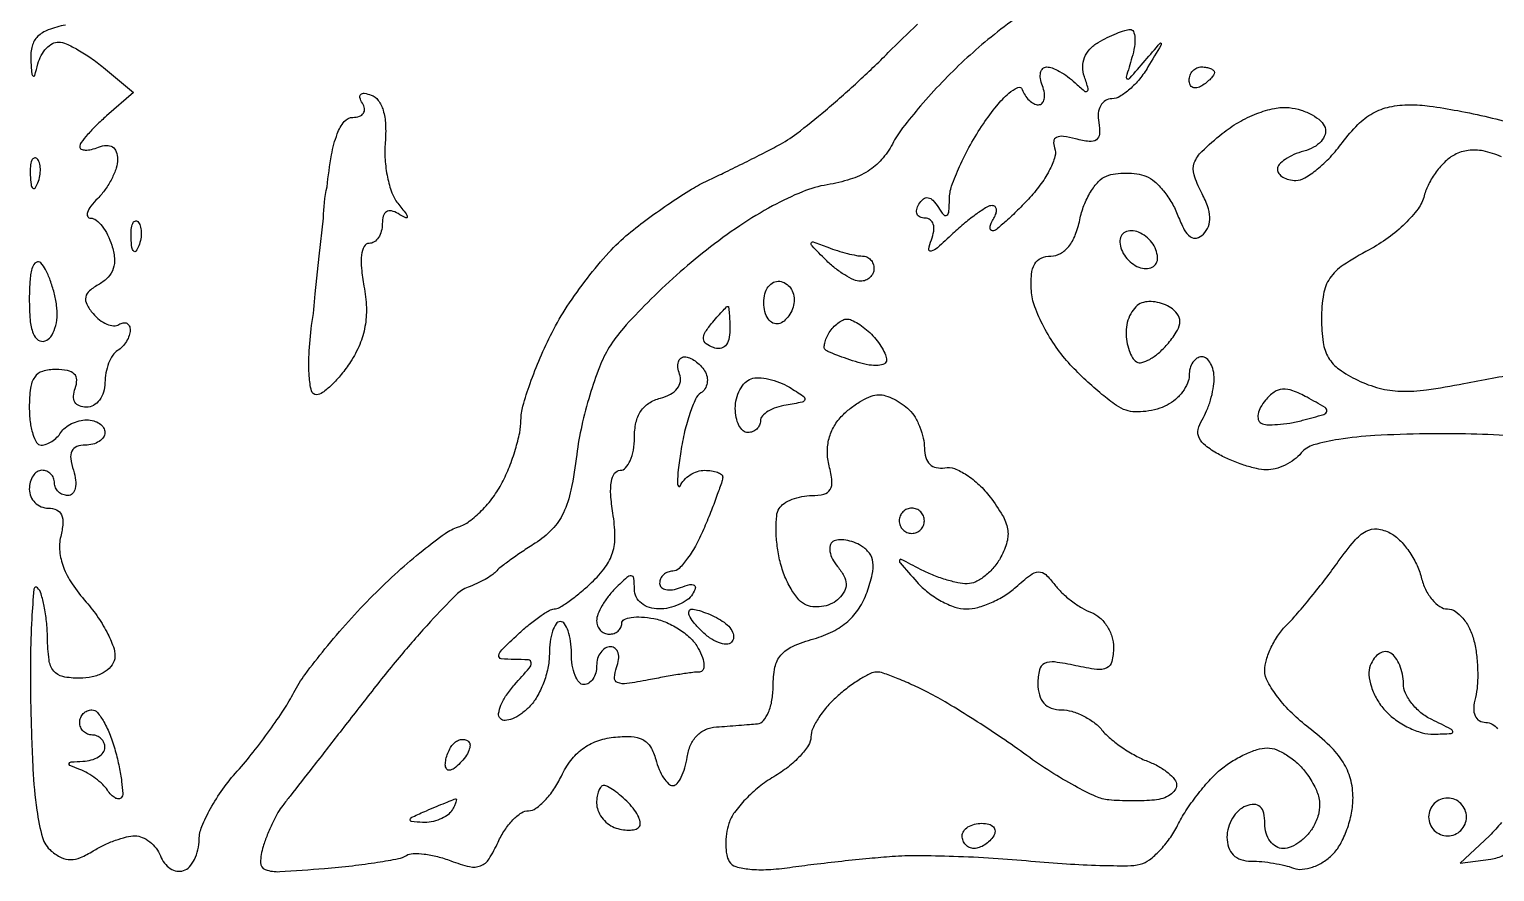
# Model space of a CAD drawing. Extents: x 0 to 102, y 0 to 135.
# Drawn here: x 0 to 9.83, y 109.91 to 115.56 of the extents above; entities that cross this region are included whole.
import ezdxf

# ---------------------------------------------------------------- set-up
doc = ezdxf.new("R2010")
doc.units = 0
doc.header["$MEASUREMENT"] = 0

msp = doc.modelspace()

# ---------------------------------------------------------------- linework, layer by layer
for points in [[(0.2428, 115.59101, 0.038546), (0.12708, 115.558429, 0.106351), (0.055857, 115.513436, 0.134191), (0.018922, 115.450209, 0.079275), (0.009814, 115.362675, 0.004579), (0.016041, 115.265042, 0.233802), (0.025455, 115.249056, 0.502883), (0.036723, 115.253203, 0.007655), (0.058317, 115.33095, -0.059879), (0.080532, 115.387349, -0.066566), (0.114883, 115.434684, -0.075922), (0.155606, 115.466193, -0.134615), (0.196553, 115.476185, -0.09852), (0.247831, 115.464467, -0.023662), (0.326069, 115.424882, -0.023394), (0.413194, 115.369957, -0.021303), (0.49767, 115.305489), (0.69924, 115.137608), (0.51882, 114.981131, 0.014931), (0.44972, 114.917488, 0.020143), (0.391398, 114.855675, 0.017607), (0.347785, 114.801836, 0.162827), (0.3384, 114.773782, 0.294872), (0.348421, 114.758267, 0.10202), (0.375677, 114.752158, 0.062471), (0.416636, 114.756584, 0.03351), (0.4653, 114.771606, -0.076375), (0.518044, 114.783066, -0.159018), (0.558318, 114.772615, -0.166543), (0.583487, 114.74094, -0.085556), (0.5922, 114.690394, -0.079301), (0.582733, 114.63108, -0.037946), (0.553148, 114.559594, -0.036389), (0.510133, 114.487998, -0.042939), (0.459257, 114.427543, 0.030315), (0.413972, 114.376406, 0.079587), (0.390318, 114.333652, 0.201495), (0.391688, 114.306895, 0.288086), (0.411256, 114.2946, -0.169756), (0.44794, 114.281776, -0.058208), (0.488177, 114.241256, -0.049801), (0.525515, 114.182501, -0.039832), (0.553834, 114.113005, -0.053978), (0.571282, 114.026703, -0.100837), (0.563533, 113.956133, -0.111528), (0.529814, 113.898913, -0.076638), (0.470244, 113.852376, 0.044795), (0.404208, 113.807224, 0.169342), (0.378588, 113.765062, 0.177527), (0.385345, 113.717411, 0.05016), (0.427895, 113.654202, 0.053746), (0.471282, 113.612073, 0.066829), (0.519762, 113.583679, 0.080382), (0.565705, 113.572632, 0.158588), (0.601786, 113.581424, -0.089636), (0.630423, 113.592689, -0.168416), (0.654765, 113.589316, -0.176902), (0.671003, 113.571857, -0.100086), (0.6768, 113.543186, -0.085235), (0.670579, 113.506958, -0.053414), (0.651949, 113.468078, -0.051777), (0.624562, 113.432573, -0.064269), (0.5922, 113.4063, 0.111412), (0.559751, 113.374488, 0.050262), (0.532451, 113.321137, 0.046318), (0.513867, 113.256498, 0.046881), (0.5076, 113.189807, -0.074056), (0.498256, 113.127064, -0.08824), (0.471103, 113.073836, -0.100624), (0.430736, 113.038253, -0.131225), (0.383355, 113.0256, -0.094119), (0.336043, 113.034585, -0.166113), (0.306076, 113.060063, -0.151899), (0.29638, 113.100474, -0.075244), (0.307806, 113.1525, 0.089917), (0.318563, 113.209333, 0.20361), (0.302083, 113.248971, 0.150258), (0.256772, 113.272374, 0.044649), (0.178251, 113.2794, 0.071848), (0.089561, 113.266589, 0.169498), (0.036004, 113.228136, 0.123267), (0.007882, 113.154978, 0.030433), (0, 113.0256, 0.029721), (0.005785, 112.928364, 0.046306), (0.023385, 112.846354, 0.058564), (0.048975, 112.789194, 0.264112), (0.079607, 112.7718, 0.089642), (0.113919, 112.778001, 0.053229), (0.151189, 112.796651, 0.051032), (0.185595, 112.824039, 0.06081), (0.2115, 112.8564, -0.08825), (0.240462, 112.888788, -0.053305), (0.284237, 112.916149, -0.051278), (0.335183, 112.934725, -0.061875), (0.385693, 112.941, -0.067639), (0.432291, 112.934667, -0.08433), (0.47179, 112.916149, -0.09965), (0.498204, 112.888661, -0.142666), (0.5076, 112.8564, -0.154397), (0.497393, 112.824135, -0.097848), (0.468648, 112.796651, -0.08029), (0.425702, 112.778105, -0.061935), (0.374999, 112.7718, 0.088639), (0.317869, 112.761592, 0.197727), (0.28597, 112.732228, 0.144755), (0.278302, 112.681081, 0.042184), (0.2961, 112.6026, -0.043987), (0.31099, 112.535829, -0.086344), (0.308779, 112.481602, -0.136392), (0.290464, 112.446776, -0.20676), (0.259501, 112.4334, -0.092573), (0.22503, 112.439837, -0.096189), (0.195726, 112.458251, -0.09931), (0.176114, 112.485721, -0.105903), (0.1692, 112.518, 0.099038), (0.162741, 112.550287, 0.097945), (0.144349, 112.577749, 0.097945), (0.116887, 112.596141, 0.099038), (0.0846, 112.6026, 0.148195), (0.052337, 112.592823, 0.098894), (0.024851, 112.565323, 0.082425), (0.006319, 112.524214, 0.064853), (0, 112.4757, 0.100335), (0.009817, 112.427272, 0.098241), (0.03775, 112.386077, 0.097634), (0.079464, 112.358482, 0.097756), (0.128512, 112.3488, -0.107242), (0.183526, 112.336863, -0.185931), (0.215836, 112.303927, -0.12424), (0.225194, 112.246277, -0.037973), (0.210822, 112.15845, 0.084471), (0.203862, 112.058578, 0.067893), (0.228926, 111.953687, 0.05544), (0.287555, 111.841315, 0.031036), (0.381408, 111.718803, -0.029231), (0.462517, 111.613714, -0.033224), (0.52708, 111.504138, -0.035305), (0.568363, 111.405238, -0.129495), (0.572889, 111.338103, -0.131512), (0.547541, 111.285866, -0.087426), (0.495612, 111.243607, -0.073158), (0.422869, 111.216008, -0.054195), (0.337241, 111.2067, -0.050731), (0.224903, 111.218127, -0.176804), (0.163835, 111.255799, -0.136969), (0.132446, 111.330915, -0.026292), (0.121868, 111.479632, 0.020454), (0.115391, 111.588668, 0.024329), (0.100101, 111.690603, 0.024189), (0.079191, 111.773916, 0.123402), (0.054833, 111.814567, 0.635755), (0.030876, 111.805898, 0.008748), (0.016038, 111.604421, 0.012318), (0.007719, 111.339429, 0.006604), (0.009834, 111.012107, 0.00729), (0.024034, 110.597655, 0.023168), (0.050369, 110.321725, 0.03263), (0.08899, 110.137567, 0.1527), (0.147189, 110.047761, 0.059864), (0.214152, 110.004543, 0.114578), (0.276181, 109.990321, 0.100364), (0.343669, 110.0042, 0.038861), (0.428722, 110.04854, -0.028866), (0.499166, 110.087072, -0.024481), (0.577512, 110.119631, -0.025205), (0.65197, 110.142216, -0.061104), (0.708901, 110.1492, -0.100137), (0.758232, 110.13922, -0.066838), (0.80804, 110.109857, -0.063609), (0.850755, 110.066468, -0.071151), (0.879293, 110.015265, 0.074124), (0.906743, 109.966692, 0.085051), (0.946103, 109.930844, 0.09578), (0.990991, 109.913015, 0.127902), (1.034559, 109.915953, 0.129795), (1.07445, 109.942082, 0.066493), (1.108457, 109.991794, 0.059133), (1.131838, 110.056038, 0.055161), (1.140265, 110.125516, -0.095574), (1.157864, 110.211868, -0.029172), (1.216115, 110.332469, -0.028025), (1.29863, 110.462828, -0.027278), (1.3959, 110.584377, 0.015129), (1.502303, 110.710913, 0.011275), (1.612172, 110.856531, 0.011422), (1.709591, 110.998628, 0.025276), (1.775744, 111.112157, -0.039807), (1.850893, 111.232925, -0.011998), (1.983596, 111.403842, -0.011941), (2.14221, 111.589099, -0.012705), (2.306329, 111.762689, -0.01296), (2.473551, 111.922298, -0.01488), (2.641472, 112.065593, -0.014068), (2.790029, 112.178185, -0.07843), (2.879163, 112.222777, 0.083567), (2.952678, 112.260498, 0.037325), (3.035024, 112.332059, 0.035602), (3.112806, 112.422632, 0.040308), (3.173428, 112.519794, 0.025475), (3.221655, 112.625984, 0.020967), (3.262396, 112.743602, 0.021467), (3.290666, 112.854972, 0.05146), (3.2994, 112.939611, -0.069068), (3.312443, 113.033585, -0.016287), (3.360673, 113.184978, -0.016466), (3.428142, 113.356935, -0.015549), (3.507988, 113.527452, -0.028286), (3.610036, 113.703399, -0.019192), (3.744756, 113.8919, -0.019376), (3.889386, 114.064434, -0.036273), (4.021097, 114.190093, -0.013537), (4.154327, 114.293986, -0.01089), (4.302889, 114.398583, -0.011044), (4.444456, 114.48924, -0.027494), (4.55276, 114.547359, 0.003893), (4.657318, 114.597266, 0.00212), (4.784951, 114.660083, 0.002112), (4.914186, 114.725052, 0.003352), (5.024236, 114.781892, 0.043759), (5.149859, 114.862576, 0.010541), (5.342473, 115.018165, 0.010742), (5.556699, 115.206826, 0.010472), (5.764486, 115.406086, -0.00833), (5.960934, 115.596095, -0.012144)], [(6.607926, 115.629228, 0.013047), (6.433389, 115.493162, 0.015008), (6.274368, 115.354175, 0.014631), (6.125461, 115.207588, 0.013521), (5.981291, 115.048725, 0.013654), (5.860644, 114.900323, 0.043132), (5.791645, 114.792459, -0.060214), (5.719487, 114.687698, -0.072132), (5.628224, 114.610306, -0.063877), (5.509604, 114.555653, -0.035672), (5.354677, 114.518912, 0.057018), (5.189531, 114.472236, 0.026585), (4.988202, 114.376834, 0.023919), (4.768002, 114.243788, 0.019015), (4.543432, 114.080269, 0.015301), (4.343911, 113.9129, 0.014197), (4.149816, 113.729535, 0.014347), (3.986544, 113.556623, 0.045446), (3.891924, 113.428795, 0.043959), (3.825997, 113.295232, 0.019126), (3.761365, 113.108014, 0.018753), (3.707444, 112.902562, 0.02372), (3.67389, 112.709096, -0.018864), (3.634878, 112.470421, -0.059649), (3.584175, 112.316856, -0.081367), (3.508817, 112.206809, -0.060547), (3.394798, 112.113272, 0.006901), (3.306584, 112.05549, 0.008313), (3.225375, 111.998692, 0.007248), (3.158658, 111.948869, 0.054269), (3.1302, 111.921583, -0.071826), (3.104578, 111.898681, -0.01965), (3.058158, 111.870432, -0.019444), (3.002408, 111.842217, -0.019146), (2.944351, 111.818261, 0.109437), (2.863767, 111.766489, 0.009241), (2.692076, 111.587018, 0.01192), (2.494338, 111.361987, 0.008937), (2.287124, 111.105332, -0.000155), (2.085064, 110.845868, -0.000212), (1.902992, 110.612424, -0.000137), (1.749824, 110.416322, -0.0025), (1.700775, 110.354202, 0.041495), (1.66878, 110.30646, 0.015899), (1.632146, 110.235343, 0.015615), (1.597078, 110.155241, 0.018526), (1.569195, 110.077502, 0.069139), (1.55103, 109.971214, 0.325965), (1.583895, 109.923071, 0.100644), (1.680209, 109.909402, 0.005703), (1.981675, 109.930854, 0.008088), (2.167878, 109.949277, 0.010568), (2.337408, 109.972464, 0.008348), (2.477581, 109.997069, 0.091029), (2.530732, 110.017808, -0.134602), (2.575134, 110.030864, -0.034608), (2.650493, 110.027032, -0.032682), (2.739072, 110.010425, -0.02817), (2.82936, 109.981802, 0.032135), (2.955067, 109.943044, 0.154768), (3.028808, 109.948383, 0.158255), (3.085074, 109.995132, 0.034034), (3.146139, 110.108097, -0.039738), (3.190831, 110.188569, -0.046302), (3.245744, 110.256623, -0.052323), (3.302188, 110.303664, -0.148637), (3.350663, 110.3184, 0.157036), (3.400091, 110.334316, 0.047779), (3.460039, 110.386741, 0.042595), (3.519872, 110.462011, 0.035352), (3.570359, 110.55105, -0.051508), (3.634187, 110.65561, -0.070089), (3.712661, 110.73322, -0.072298), (3.807488, 110.784479, -0.059282), (3.919667, 110.811076, -0.036959), (4.039028, 110.815912, -0.112185), (4.11713, 110.7954, -0.13922), (4.168922, 110.746476, -0.070473), (4.203859, 110.663026, 0.034533), (4.226474, 110.595868, 0.04636), (4.256483, 110.539132, 0.054634), (4.288942, 110.499669, 0.195774), (4.318583, 110.4876, 0.221062), (4.346928, 110.500776, 0.058549), (4.375149, 110.543515, 0.047933), (4.399078, 110.605059, 0.033501), (4.414466, 110.67795, -0.067039), (4.437165, 110.758412, -0.090453), (4.47911, 110.82116, -0.096311), (4.538193, 110.862375, -0.086551), (4.6107, 110.880457, 0.0007), (4.683227, 110.88577, 0.000562), (4.761262, 110.891685, 0.000567), (4.83339, 110.897315, 0.001448), (4.88565, 110.901607, 0.20062), (4.926143, 110.92273, 0.073787), (4.960336, 110.978917, 0.058285), (4.983629, 111.059033, 0.04165), (4.9914, 111.152162, -0.048089), (5.003798, 111.280765, -0.129612), (5.043412, 111.362773, -0.113776), (5.121985, 111.42084, -0.032651), (5.265323, 111.472283, 0.045971), (5.391895, 111.521548, 0.064587), (5.49236, 111.589113, 0.068314), (5.568222, 111.67678, 0.059758), (5.621806, 111.785603, 0.026836), (5.656588, 111.90454, 0.087938), (5.661109, 111.986004, 0.129854), (5.637327, 112.045849, 0.095463), (5.584572, 112.094399, 0.049153), (5.533439, 112.119437, 0.050725), (5.478936, 112.133689, 0.055977), (5.429273, 112.135804, 0.121669), (5.393181, 112.124186, 0.19597), (5.373881, 112.097725, 0.106213), (5.372591, 112.056817, 0.077648), (5.389834, 112.0073, 0.050704), (5.423626, 111.956983, -0.047668), (5.466097, 111.894565, -0.114677), (5.481123, 111.841069, -0.133182), (5.470091, 111.791574, -0.07546), (5.433421, 111.741781, -0.083625), (5.388864, 111.710069, -0.062478), (5.331667, 111.690677, -0.062126), (5.271087, 111.685943, -0.080249), (5.216564, 111.69735, -0.122895), (5.164733, 111.733651, -0.044953), (5.111948, 111.806748, -0.041205), (5.066252, 111.900577, -0.03868), (5.035409, 112.002619, -0.024526), (5.017705, 112.107538, -0.027369), (5.011207, 112.209903, -0.028202), (5.015352, 112.296704, -0.112843), (5.032424, 112.346736, -0.110239), (5.064857, 112.379972, -0.050497), (5.118961, 112.407942, -0.046602), (5.184402, 112.426979, -0.047523), (5.251805, 112.4334, 0.058554), (5.332842, 112.442923, 0.205475), (5.3741, 112.473594, 0.160983), (5.386077, 112.530621, 0.033432), (5.367593, 112.632738, -0.059353), (5.355612, 112.726321, -0.066607), (5.366857, 112.816363, -0.0677), (5.401093, 112.899071, -0.064526), (5.456624, 112.971138, -0.033557), (5.517507, 113.024355, -0.032871), (5.585368, 113.069351, -0.034692), (5.65008, 113.100644, -0.095557), (5.699623, 113.1102, -0.076595), (5.746754, 113.102937, -0.038306), (5.80285, 113.080378, -0.036887), (5.858568, 113.047532, -0.044777), (5.90508, 113.00868, -0.063443), (5.943969, 112.958435, -0.039129), (5.976779, 112.89116, -0.038717), (5.999157, 112.818337, -0.055241), (6.0066, 112.751171, 0.07211), (6.015794, 112.687751, 0.130292), (6.042914, 112.643225, 0.142965), (6.086469, 112.620516, 0.094398), (6.1433, 112.620041, -0.137988), (6.207628, 112.613953, -0.051498), (6.289204, 112.57236, -0.046068), (6.373635, 112.505951, -0.041154), (6.448031, 112.422815, -0.027482), (6.530714, 112.30006, -0.090483), (6.564731, 112.20895, -0.11225), (6.560716, 112.123023, -0.055339), (6.519854, 112.020965, -0.051192), (6.473446, 111.952204, -0.050595), (6.413871, 111.894006, -0.055145), (6.350751, 111.854219, -0.113546), (6.294162, 111.8412, -0.053315), (6.231607, 111.847889, -0.021517), (6.148431, 111.869667, -0.020999), (6.060135, 111.901011, -0.024983), (5.979888, 111.93811, 0.002531), (5.851294, 112.004722, 0.47425), (5.839283, 111.999462, 0.253221), (5.843376, 111.98147, 0.001597), (5.956262, 111.85351, 0.046409), (6.030525, 111.784055, 0.03966), (6.120189, 111.725319, 0.041508), (6.211032, 111.685003, 0.083875), (6.288, 111.672, 0.068104), (6.365067, 111.682546, 0.035918), (6.456161, 111.71516, 0.034944), (6.546244, 111.762686, 0.04509), (6.620929, 111.818927, -0.019899), (6.717613, 111.899666, -0.149852), (6.772759, 111.920328, -0.207198), (6.820539, 111.903016, -0.042983), (6.881391, 111.834834, 0.042645), (6.929728, 111.780601, 0.027262), (6.99417, 111.725983, 0.027342), (7.063713, 111.679028, 0.045093), (7.12755, 111.648262, -0.094974), (7.184151, 111.613688, -0.067403), (7.23211, 111.556572, -0.065214), (7.26453, 111.486552, -0.075989), (7.2756, 111.414133, -0.054651), (7.265291, 111.320102, -0.229313), (7.230993, 111.27674, -0.147704), (7.16372, 111.266058, -0.020096), (7.0218, 111.2913, 0.020114), (6.880472, 111.316431, 0.145513), (6.812961, 111.306004, 0.229307), (6.77849, 111.263179, 0.056791), (6.768, 111.171122, 0.066225), (6.778131, 111.094971, 0.118019), (6.808246, 111.039774, 0.126788), (6.858306, 111.00668, 0.08317), (6.926841, 110.9952, -0.071444), (6.995902, 110.985281, -0.044601), (7.072108, 110.955334, -0.043901), (7.143509, 110.911428, -0.059821), (7.198314, 110.859487, 0.045229), (7.255382, 110.802158, 0.024466), (7.334797, 110.741992, 0.024175), (7.422322, 110.688198, 0.034873), (7.504773, 110.650081, -0.036498), (7.578957, 110.615492, -0.045537), (7.641663, 110.572569, -0.052236), (7.685204, 110.528126, -0.169283), (7.6986, 110.489694, -0.159859), (7.687404, 110.455569, -0.085763), (7.65511, 110.424529, -0.07058), (7.607176, 110.401161, -0.055649), (7.55055, 110.389596, -0.015002), (7.482383, 110.385481, -0.008368), (7.399225, 110.384354, -0.008342), (7.315007, 110.386027, -0.013388), (7.243302, 110.390573, -0.085149), (7.15798, 110.413269, -0.016884), (7.0161, 110.484207, -0.017429), (6.854659, 110.579288, -0.015435), (6.693402, 110.689131, 0.008445), (6.523985, 110.808034, 0.006788), (6.337936, 110.930323, 0.006869), (6.162887, 111.038654, 0.017379), (6.031951, 111.111153, 0.010389), (5.922727, 111.163934, 0.012712), (5.818452, 111.208508, 0.011231), (5.729619, 111.241546, 0.083594), (5.685346, 111.249, 0.115932), (5.644952, 111.239506, 0.02194), (5.578267, 111.202595, 0.022375), (5.502642, 111.151504, 0.01889), (5.427345, 111.091027, 0.034034), (5.357643, 111.021729, 0.035018), (5.298705, 110.944242, 0.037328), (5.257666, 110.870115, 0.108171), (5.2452, 110.813167, -0.146142), (5.22845, 110.757084, -0.042476), (5.172159, 110.685351, -0.038758), (5.091713, 110.611444, -0.033016), (4.996548, 110.546399, 0.035732), (4.897488, 110.477899, 0.032139), (4.805396, 110.393694, 0.033609), (4.732681, 110.30713, 0.081213), (4.694987, 110.232815, 0.040841), (4.678825, 110.162424, 0.03833), (4.673854, 110.088817, 0.040702), (4.679849, 110.022785, 0.095708), (4.697341, 109.976698, 0.187645), (4.74181, 109.943155, 0.045041), (4.834333, 109.925816, 0.037406), (4.957773, 109.923291, 0.022048), (5.104651, 109.937793, -0.005309), (5.26372, 109.958894, -0.003257), (5.451592, 109.980548, -0.003265), (5.637828, 109.999555, -0.005816), (5.791361, 110.012413, -0.019589), (5.960378, 110.017949, -0.006912), (6.202772, 110.01304, -0.006849), (6.469263, 110.000299, -0.007986), (6.721961, 109.980691, 0.007256), (6.960221, 109.961853, 0.008896), (7.183253, 109.951452, 0.007619), (7.370336, 109.948914, 0.061424), (7.455468, 109.959556, 0.100115), (7.516203, 109.988641, 0.039696), (7.585732, 110.050308, 0.037268), (7.652453, 110.130918, 0.038387), (7.705738, 110.219776, -0.028925), (7.76145, 110.316793, -0.018945), (7.836073, 110.421989, -0.019071), (7.91685, 110.519263, -0.03435), (7.99117, 110.591469, -0.035358), (8.067828, 110.647551, -0.0307), (8.155241, 110.695253, -0.031924), (8.24002, 110.728559, -0.074482), (8.307153, 110.739519, -0.102172), (8.371252, 110.727158, -0.048362), (8.445829, 110.687303, -0.045141), (8.518628, 110.628715, -0.048012), (8.578079, 110.55912, -0.041243), (8.632608, 110.46575, -0.079287), (8.657153, 110.382859, -0.089538), (8.653259, 110.303368, -0.066058), (8.6222, 110.22072, -0.056132), (8.581038, 110.161009, -0.052555), (8.526788, 110.11046, -0.056455), (8.468285, 110.076002, -0.105261), (8.414723, 110.0646, -0.133387), (8.367466, 110.077435, -0.100505), (8.327203, 110.113523, -0.087508), (8.300111, 110.167504, -0.072769), (8.2908, 110.231145, 0.051069), (8.283457, 110.302853, 0.155809), (8.259719, 110.344971, 0.195231), (8.219998, 110.36005, 0.086117), (8.1639, 110.348994, 0.098143), (8.115379, 110.318433, 0.066864), (8.074277, 110.267558, 0.064008), (8.046482, 110.205011, 0.07271), (8.037, 110.140149, 0.080738), (8.047946, 110.072805, 0.117982), (8.079582, 110.022022, 0.116957), (8.131018, 109.990774, 0.078428), (8.199281, 109.98, -0.024122), (8.270393, 109.976567, -0.016859), (8.349997, 109.966145, -0.017051), (8.425791, 109.950939, -0.03359), (8.484473, 109.932835, 0.114628), (8.541638, 109.924887, 0.061197), (8.61176, 109.940005, 0.056043), (8.683348, 109.974283, 0.056778), (8.745192, 110.023477, 0.070916), (8.798018, 110.093869, 0.038861), (8.842519, 110.192318, 0.037813), (8.872859, 110.301415, 0.048955), (8.883, 110.404737, 0.066504), (8.866061, 110.53153, 0.074446), (8.816506, 110.644236, 0.060797), (8.7268, 110.754194, 0.028368), (8.5869, 110.874036, -0.031127), (8.473578, 110.972197, -0.034795), (8.377779, 111.080293, -0.037256), (8.310591, 111.182593, -0.127343), (8.2908, 111.259041, -0.074244), (8.301512, 111.330787, -0.03857), (8.334625, 111.415272, -0.037291), (8.382893, 111.49857, -0.04645), (8.439993, 111.567393, 0.018355), (8.510748, 111.643542, 0.007247), (8.602616, 111.753169, 0.007161), (8.698546, 111.874583, 0.008896), (8.784099, 111.990316, -0.020386), (8.891904, 112.129352, -0.092356), (8.970925, 112.194081, -0.155084), (9.045921, 112.208846, -0.0948), (9.132774, 112.181754, -0.075609), (9.195586, 112.134761, -0.041619), (9.257127, 112.060853, -0.040333), (9.308317, 111.973593, -0.051046), (9.34018, 111.885732, 0.051296), (9.369875, 111.803978, 0.060484), (9.414396, 111.734784, 0.070715), (9.466215, 111.687748, 0.150075), (9.5175, 111.672, -0.149594), (9.568769, 111.65631, -0.070835), (9.62054, 111.609473, -0.060626), (9.664988, 111.540561, -0.051507), (9.6946, 111.459143, -0.031987), (9.711854, 111.365364, -0.023246), (9.719438, 111.259508, -0.023628), (9.717182, 111.157979, -0.046613), (9.704132, 111.078443, 0.049013), (9.692848, 111.007542, 0.114026), (9.701749, 110.954802, 0.16264), (9.729781, 110.922628, 0.133694), (9.773962, 110.9106, -0.13124), (9.816849, 110.899146, -0.10538), (9.852505, 110.86711, -0.092211)], [(9.977977, 112.831242, 0.010901), (9.675171, 112.845986, 0.010807), (9.371128, 112.847578, 0.009359), (9.029861, 112.835596, 0.024727), (8.786801, 112.81041, 0.032528), (8.618454, 112.773164, 0.149935), (8.53592, 112.719041, -0.061657), (8.488788, 112.674699, -0.045254), (8.427223, 112.637685, -0.04593), (8.361389, 112.612975, -0.072386), (8.301591, 112.605598, -0.052209), (8.235704, 112.61395, -0.021887), (8.149519, 112.638191, -0.021369), (8.05881, 112.672405, -0.025982), (7.977251, 112.712344, -0.037896), (7.892497, 112.768245, -0.11951), (7.850303, 112.82106, -0.16249), (7.843875, 112.877199, -0.089147), (7.870206, 112.941996, 0.042613), (7.900805, 113.000969, 0.026583), (7.926806, 113.074405, 0.026597), (7.944845, 113.150098, 0.043034), (7.951105, 113.21595, 0.055234), (7.94533, 113.272585, 0.075283), (7.927168, 113.32051, 0.095191), (7.899975, 113.352643, 0.17131), (7.8678, 113.364, 0.14491), (7.835538, 113.354449, 0.099365), (7.808051, 113.327597, 0.083557), (7.789527, 113.287448, 0.066486), (7.7832, 113.240077, -0.101479), (7.772325, 113.187045, -0.0582), (7.73971, 113.130188, -0.054664), (7.69177, 113.078344, -0.060135), (7.63515, 113.040008, -0.049434), (7.569145, 113.013932, -0.038208), (7.493313, 112.998474, -0.039272), (7.419531, 112.995063, -0.07138), (7.3602, 113.005543, -0.075041), (7.295683, 113.038084, -0.017028), (7.197903, 113.112569, -0.017261), (7.089929, 113.207187, -0.016008), (6.985901, 113.311361, -0.036075), (6.890186, 113.429586, -0.03105), (6.807077, 113.56625, -0.032272), (6.747277, 113.700242, -0.073974), (6.724552, 113.80815, -0.034541), (6.725557, 113.917851, -0.109143), (6.746848, 113.987755, -0.160947), (6.789697, 114.026768, -0.105239), (6.855626, 114.0408, 0.12756), (6.919871, 114.057461, 0.097982), (6.975393, 114.104497, 0.075971), (7.019316, 114.181039, 0.043006), (7.049273, 114.283917, -0.043674), (7.077582, 114.380654, -0.044449), (7.12214, 114.470403, -0.048423), (7.17526, 114.5408, -0.115811), (7.229048, 114.577362, -0.05639), (7.289004, 114.592911, -0.036095), (7.360855, 114.597871, -0.036025), (7.432925, 114.592437, -0.054839), (7.493581, 114.576507, -0.09106), (7.550534, 114.541743, -0.040074), (7.611652, 114.477573, -0.037923), (7.667279, 114.397151, -0.041523), (7.708224, 114.311586, 0.028899), (7.750473, 114.217258, 0.115907), (7.79139, 114.169623, 0.223364), (7.833626, 114.161464, 0.134989), (7.878781, 114.187141, 0.105902), (7.912596, 114.239392, 0.104052), (7.922325, 114.30125, 0.07691), (7.906641, 114.37673, 0.033264), (7.864217, 114.470495, -0.047782), (7.816274, 114.585197, -0.162473), (7.818011, 114.665127, -0.117465), (7.86899, 114.743328, -0.019722), (8.00443, 114.862068, -0.039497), (8.114867, 114.937849, -0.037935), (8.237311, 114.996486, -0.040406), (8.355856, 115.031863, -0.080347), (8.453476, 115.03664, -0.047767), (8.534598, 115.019611, -0.051287), (8.608987, 114.987733, -0.057306), (8.666244, 114.946698, -0.12997), (8.695039, 114.902361, -0.158846), (8.695151, 114.856311, -0.104904), (8.668558, 114.810045, -0.084263), (8.6189, 114.770545, -0.062091), (8.553513, 114.744444, 0.036931), (8.485335, 114.721121, 0.048659), (8.427721, 114.689595, 0.057669), (8.387846, 114.655104, 0.187776), (8.3754, 114.623133, 0.163084), (8.384952, 114.594626, 0.096061), (8.411933, 114.570353, 0.077318), (8.452201, 114.553953, 0.058172), (8.499767, 114.5484, 0.135636), (8.560092, 114.565071, 0.035923), (8.642722, 114.622954, 0.033717), (8.730804, 114.705059, 0.029124), (8.811777, 114.8022, -0.036512), (8.915117, 114.922519, -0.069359), (9.016575, 114.999596, -0.075812), (9.128831, 115.04183, -0.052175), (9.264255, 115.056, -0.034012), (9.397207, 115.046945, -0.011935), (9.586274, 115.01646, -0.011787), (9.793247, 114.972928, -0.013521), (9.988595, 114.921396, -0.02439)], [(9.87839, 114.706599, 0.056987), (9.756848, 114.745822, 0.080543), (9.656684, 114.749586, 0.092317), (9.5655, 114.720651, 0.068685), (9.502369, 114.674761, 0.041648), (9.441245, 114.605329, 0.040966), (9.391073, 114.524714, 0.056132), (9.360779, 114.444882, -0.097457), (9.319517, 114.358324, -0.039093), (9.232914, 114.259039, -0.036407), (9.118928, 114.162526, -0.035769), (8.991498, 114.082936, 0.024733), (8.817123, 113.979299, 0.095668), (8.727759, 113.891519, 0.111513), (8.684709, 113.784197, 0.039863), (8.6715, 113.618776, 0.03469), (8.682426, 113.461481, 0.099076), (8.718444, 113.358422, 0.105489), (8.789804, 113.280882, 0.04246), (8.914535, 113.207496, 0.047128), (9.059434, 113.154151, 0.05688), (9.202844, 113.13322, 0.042748), (9.377113, 113.142665, 0.014651), (9.626595, 113.185206, -0.005227), (9.816419, 113.221268, -0.005951), (9.998928, 113.251731, -0.005433)], [(9.879348, 110.239377, -0.036946), (9.798186, 110.150528), (9.6021, 109.965378), (9.807209, 109.993839, 0.081428), (9.895474, 110.021179, 0.045664)]]:
    msp.add_lwpolyline(points, format="xyb")
for points in [[(7.387051, 115.561027, -0.304607), (7.409074, 115.547398, -0.090074), (7.419218, 115.506929, -0.057451), (7.416243, 115.446055, -0.031545), (7.399451, 115.37325, 0.003081), (7.361167, 115.241891, 0.426562), (7.368628, 115.229128, 0.27927), (7.386217, 115.234747, 0.002173), (7.487613, 115.3521, -0.000731), (7.588427, 115.469463, -0.545296), (7.59507, 115.468535, -0.246392), (7.594523, 115.457536, -0.000542), (7.507194, 115.3098, -0.037139), (7.450628, 115.228728, -0.041149), (7.384433, 115.15987, -0.045186), (7.318772, 115.11174, -0.132251), (7.265281, 115.096401, 0.13576), (7.221818, 115.083613, 0.127094), (7.189805, 115.050062, 0.103581), (7.173832, 114.998911, 0.067341), (7.176206, 114.936822, -0.051515), (7.1816, 114.85963, -0.234015), (7.160886, 114.821068, -0.187696), (7.11348, 114.809112, -0.032947), (7.021474, 114.826798, 0.028578), (6.939504, 114.843298, 0.138178), (6.892878, 114.837054, 0.278142), (6.874297, 114.811054, 0.111542), (6.880834, 114.76605, -0.165268), (6.883037, 114.709334, -0.04365), (6.849248, 114.623741, -0.039407), (6.791276, 114.527467, -0.031733), (6.714893, 114.433822, -0.009813), (6.632192, 114.348072, -0.014116), (6.555431, 114.275748, -0.00982), (6.489478, 114.219314, -0.173751), (6.463483, 114.21, -0.276084), (6.451377, 114.217236, -0.149208), (6.44786, 114.234851, -0.077603), (6.454943, 114.262128, -0.036172), (6.4719, 114.2946, 0.053828), (6.487409, 114.327034, 0.116608), (6.490323, 114.354349, 0.188566), (6.480656, 114.372103, 0.17666), (6.461195, 114.3792, 0.139297), (6.425891, 114.36917, 0.016753), (6.357812, 114.323869, 0.018896), (6.279091, 114.262973, 0.014497), (6.197705, 114.19084, -0.00768), (6.094537, 114.09686, -0.110092), (6.051314, 114.073012, -0.556559), (6.036062, 114.086685, -0.047689), (6.053254, 114.14854, 0.050939), (6.069277, 114.20767, 0.112114), (6.066463, 114.254151, 0.168333), (6.045723, 114.283369, 0.156242), (6.010658, 114.2946, -0.109746), (5.977628, 114.301938, -0.182702), (5.95799, 114.322104, -0.160576), (5.955181, 114.352453, -0.082041), (5.969882, 114.388232, -0.079241), (6.000365, 114.423573, -0.218762), (6.031296, 114.43214, -0.167837), (6.064021, 114.414553, -0.045108), (6.10048, 114.367082, 0.031418), (6.136663, 114.317205, 0.401566), (6.157583, 114.314753, 0.217081), (6.171343, 114.340169, 0.015279), (6.174505, 114.423011, -0.082165), (6.18967, 114.510547, -0.02227), (6.242011, 114.641574, -0.021911), (6.315629, 114.787081, -0.021163), (6.402493, 114.927332, -0.020123), (6.491953, 115.048219, -0.042122), (6.572629, 115.132843, -0.075417), (6.632838, 115.171821, -0.444484), (6.663343, 115.15847, 0.061283), (6.681988, 115.11929, 0.062562), (6.709467, 115.086101, 0.069038), (6.741213, 115.063607, 0.120219), (6.772395, 115.056, 0.203903), (6.796821, 115.066393, 0.14159), (6.810985, 115.093277, 0.092157), (6.811797, 115.134288, 0.050645), (6.798594, 115.1829, -0.052011), (6.785534, 115.231507, -0.094273), (6.786742, 115.272523, -0.143282), (6.801503, 115.299411, -0.198578), (6.826629, 115.3098, -0.09515), (6.863894, 115.302644, -0.031725), (6.914299, 115.278736, -0.030248), (6.968058, 115.244521, -0.030192), (7.017331, 115.20405, 0.010517), (7.079817, 115.148471, 0.329798), (7.099233, 115.147133, 0.336259), (7.105906, 115.165207, 0.010714), (7.080065, 115.244113, -0.086117), (7.069017, 115.310011, -0.095172), (7.081558, 115.373348, -0.091529), (7.117317, 115.429408, -0.073286), (7.173364, 115.47419, -0.017486), (7.233773, 115.506634, -0.017976), (7.295756, 115.534458, -0.01803), (7.351075, 115.554647, -0.069284)], [(7.8678, 115.3098, -0.042167), (7.900189, 115.307064, -0.061769), (7.927549, 115.298841, -0.081139), (7.946101, 115.286759, -0.210953), (7.9524, 115.272493, -0.151918), (7.946855, 115.254665, -0.038439), (7.927549, 115.230786, -0.035638), (7.900183, 115.205657, -0.029505), (7.8678, 115.1829, -0.082592), (7.835474, 115.169659, -0.161196), (7.808051, 115.172291, -0.182303), (7.789823, 115.190179, -0.108972), (7.7832, 115.220207, -0.093332), (7.78964, 115.254407, -0.09642), (7.808051, 115.283482, -0.099167), (7.83552, 115.302942, -0.105053)], [(2.293574, 115.12122, -0.153155), (2.34167, 115.085252, -0.083948), (2.374458, 115.018611, -0.061254), (2.390479, 114.923789, -0.031934), (2.388218, 114.80375, 0.03776), (2.387388, 114.688285, 0.033946), (2.403631, 114.569732, 0.035593), (2.433136, 114.465232, 0.083765), (2.472818, 114.394865, -0.005853), (2.528144, 114.324876, -0.159378), (2.53592, 114.302972, -0.569342), (2.526239, 114.296894, -0.016631), (2.47455, 114.325653, 0.079362), (2.430196, 114.343503, 0.202208), (2.39672, 114.33759, 0.185208), (2.375638, 114.308716, 0.066197), (2.3688, 114.257293, -0.065243), (2.362193, 114.206871, -0.082699), (2.342823, 114.164144, -0.099014), (2.314091, 114.135563, -0.147399), (2.280367, 114.1254, 0.280609), (2.247573, 114.105422, 0.08944), (2.230065, 114.04844, 0.053574), (2.228922, 113.958135, 0.022766), (2.24582, 113.838157, -0.037494), (2.261726, 113.694787, -0.053042), (2.252693, 113.566774, -0.055267), (2.217523, 113.447547, -0.045724), (2.155324, 113.330557, -0.024881), (2.09384, 113.246194, -0.031282), (2.028496, 113.17493, -0.032564), (1.968103, 113.123952, -0.160341), (1.926322, 113.1102, -0.346998), (1.893368, 113.136201, -0.041253), (1.878254, 113.234641, -0.031742), (1.877316, 113.380797, -0.01359), (1.893752, 113.5755, 0.04), (1.917446, 113.787318), (1.9458, 114.0408), (1.974154, 114.294282, -0.04878), (1.997848, 114.5061, -0.015151), (2.028333, 114.719804, -0.046589), (2.066577, 114.860669, -0.079898), (2.113723, 114.943457, -0.227209), (2.172041, 114.9714, 0.08017), (2.215367, 114.978392, 0.16843), (2.242099, 114.998871, 0.186458), (2.248844, 115.029808, 0.100223), (2.235117, 115.066975, -0.062083), (2.218223, 115.103855, -0.289808), (2.22393, 115.12543, -0.230732), (2.248102, 115.132762, -0.044817)], [(0.051113, 114.694687, 0.296942), (0.032597, 114.698597, 0.208169), (0.016976, 114.683154, 0.077125), (0.007609, 114.642547, 0.028489), (0.006679, 114.58365, 0.018894), (0.011674, 114.520511, 0.168741), (0.02363, 114.495828, 0.470617), (0.039048, 114.497287, 0.054073), (0.057791, 114.532537, 0.051402), (0.070992, 114.578803, 0.05415), (0.074158, 114.625972, 0.060344), (0.067461, 114.667029, 0.126455)], [(0.727913, 114.271687, -0.126455), (0.744261, 114.244029, -0.060344), (0.750958, 114.202972, -0.05415), (0.747792, 114.155803, -0.051402), (0.734591, 114.109537, -0.054073), (0.715848, 114.074287, -0.470617), (0.70043, 114.072828, -0.168741), (0.688474, 114.097511, -0.018894), (0.683479, 114.16065, -0.028489), (0.684409, 114.219547, -0.077125), (0.693776, 114.260154, -0.208169), (0.709397, 114.275597, -0.296942)], [(7.396104, 114.21, 0.110721), (7.353929, 114.200545, 0.163185), (7.326769, 114.174491, 0.139599), (7.318302, 114.133825, 0.073701), (7.329606, 114.0831, 0.07261), (7.35683, 114.034587, 0.063983), (7.397836, 113.993477, 0.066863), (7.44582, 113.965662, 0.098269), (7.493496, 113.9562, 0.110721), (7.535671, 113.965655, 0.163185), (7.562831, 113.991709, 0.139599), (7.571298, 114.032375, 0.073701), (7.559994, 114.0831, 0.07261), (7.53277, 114.131613, 0.063983), (7.491764, 114.172723, 0.066863), (7.44378, 114.200538, 0.098269)], [(5.357869, 114.099516, 0.014701), (5.422899, 114.07704, 0.014041), (5.490135, 114.058048, 0.014129), (5.550401, 114.044637, 0.047712), (5.590519, 114.0408, -0.108102), (5.620156, 114.034317, -0.099646), (5.645381, 114.015949, -0.095575), (5.662295, 113.988498, -0.090658), (5.6682, 113.9562, -0.106313), (5.661258, 113.923922, -0.099376), (5.641574, 113.896451, -0.096076), (5.61216, 113.878036, -0.09221), (5.577557, 113.8716, -0.106346), (5.533142, 113.881155, -0.032091), (5.471826, 113.913699, -0.030553), (5.405934, 113.960067, -0.028933), (5.344907, 114.014916, -0.003146), (5.253339, 114.108499, -0.234212), (5.247076, 114.128179, -0.470146), (5.259371, 114.135546, -0.005754)], [(0.077286, 113.99427, 0.349762), (0.046538, 113.998354, 0.181454), (0.020946, 113.966111, 0.05972), (0.004703, 113.882823, 0.018329), (0, 113.75457, 0.020016), (0.005728, 113.611532, 0.069209), (0.025755, 113.521234, 0.151076), (0.059675, 113.477196, 0.240281), (0.10575, 113.470564, 0.159677), (0.1441, 113.499437, 0.074355), (0.172075, 113.555852, 0.062263), (0.186087, 113.629692, 0.050557), (0.183036, 113.710264, 0.028193), (0.166451, 113.79412, 0.026212), (0.14023, 113.877691, 0.027163), (0.108976, 113.94945, 0.075334)], [(5.024858, 113.8716, -0.11386), (5.065881, 113.862136, -0.100311), (5.100809, 113.835393, -0.093876), (5.124248, 113.795408, -0.08596), (5.1324, 113.748341, -0.071181), (5.125266, 113.698481, -0.063616), (5.104348, 113.650524, -0.066838), (5.073419, 113.611632, -0.100099), (5.036903, 113.588436, -0.170516), (4.999646, 113.587369, -0.136904), (4.96592, 113.609527, -0.100054), (4.941024, 113.653216, -0.060908), (4.929361, 113.711695, -0.065666), (4.932785, 113.772829, -0.088042), (4.952444, 113.824628, -0.107844), (4.984818, 113.859155, -0.15183)], [(4.68753, 113.7024, -0.381025), (4.693056, 113.697474, -0.007073), (4.697285, 113.655521, -0.013468), (4.700349, 113.604002, -0.008117), (4.701343, 113.542812, -0.059204), (4.693902, 113.480194, -0.131285), (4.671133, 113.438277, -0.174187), (4.635433, 113.420269, -0.122783), (4.590412, 113.425792, -0.068319), (4.541796, 113.45253, -0.214502), (4.524062, 113.484313, -0.160427), (4.533811, 113.525613, -0.035709), (4.5766, 113.58538, -0.006528), (4.614819, 113.630227, -0.009964), (4.649247, 113.668025, -0.004966), (4.679062, 113.698858, -0.200691)], [(7.671781, 113.685387, 0.066133), (7.625659, 113.712752, 0.05186), (7.570035, 113.729946, 0.05313), (7.513793, 113.735022, 0.082371), (7.46595, 113.726291, 0.115369), (7.4255, 113.700099, 0.067568), (7.391264, 113.653295, 0.061883), (7.368087, 113.594065, 0.062427), (7.3602, 113.531143, 0.04052), (7.365339, 113.467836, 0.043106), (7.380618, 113.407531, 0.047259), (7.403007, 113.358552, 0.124137), (7.429709, 113.331027, 0.20762), (7.466013, 113.325757, 0.062296), (7.518845, 113.347455, 0.050781), (7.578251, 113.389474, 0.036419), (7.63554, 113.44728, 0.030284), (7.697146, 113.528733, 0.109423), (7.720466, 113.58903, 0.166636), (7.71143, 113.638913, 0.098769)], [(5.487073, 113.6178, -0.107525), (5.517977, 113.611076, -0.031328), (5.561167, 113.587978, -0.029913), (5.607809, 113.555134, -0.028022), (5.65128, 113.51628, -0.032522), (5.69013, 113.472018, -0.032372), (5.722979, 113.423026, -0.034156), (5.745864, 113.376558, -0.097644), (5.7528, 113.341379, -0.287342), (5.738103, 113.317917, -0.093678), (5.696885, 113.306741, -0.060383), (5.635425, 113.309364, -0.033748), (5.56245, 113.326509, -0.007548), (5.487388, 113.350828, -0.009758), (5.419314, 113.375517, -0.007782), (5.363356, 113.398063, -0.081401), (5.342479, 113.411181, -0.21128), (5.334971, 113.427513, -0.058921), (5.337939, 113.456163, -0.048538), (5.34944, 113.491108, -0.034671), (5.368621, 113.527571, -0.045803), (5.394597, 113.562089, -0.045825), (5.426419, 113.591295, -0.04984), (5.459042, 113.611358, -0.113426)], [(4.396862, 113.364, -0.10027), (4.430567, 113.357172, -0.052171), (4.468286, 113.33637, -0.048901), (4.504002, 113.305921, -0.053434), (4.531946, 113.269941, -0.08808), (4.547828, 113.229931, -0.092798), (4.548551, 113.187653, -0.09766), (4.534147, 113.149695, -0.109938), (4.506841, 113.121891, 0.142518), (4.471436, 113.080886, 0.024455), (4.432857, 112.984355, 0.024927), (4.397775, 112.863021, 0.019976), (4.371865, 112.7295, 0.008015), (4.355006, 112.606023, 0.024384), (4.349008, 112.521569, 0.136691), (4.355461, 112.496252, 0.614955), (4.366712, 112.49685, -0.084883), (4.393456, 112.537287, -0.062854), (4.434821, 112.571536, -0.062286), (4.483851, 112.594715, -0.079467), (4.53315, 112.6026, -0.035743), (4.579052, 112.599314, -0.054152), (4.617794, 112.589376, -0.070826), (4.644357, 112.57484, -0.236427), (4.653, 112.557583, -0.082462), (4.648084, 112.527977, -0.004609), (4.616991, 112.439608, -0.006998), (4.577374, 112.334846, -0.005061), (4.530417, 112.219183, -0.024104), (4.476975, 112.106828, -0.033122), (4.417723, 112.011981, -0.034851), (4.360885, 111.943713, -0.204489), (4.318917, 111.9258, 0.091005), (4.284971, 111.91957, 0.095689), (4.256119, 111.901729, 0.099588), (4.236813, 111.875119, 0.107698), (4.23, 111.843855, 0.206976), (4.241531, 111.817191, 0.140568), (4.271354, 111.80185, 0.090961), (4.316846, 111.801196, 0.049884), (4.370778, 111.815932, -0.026179), (4.431905, 111.835787, -0.196415), (4.461502, 111.832032, -0.357523), (4.469356, 111.811785, -0.059284), (4.450385, 111.770977, -0.098867), (4.415013, 111.733058, -0.052356), (4.358947, 111.701074, -0.049205), (4.292356, 111.679341, -0.054339), (4.225007, 111.672, -0.07633), (4.161088, 111.681815, -0.094237), (4.108074, 111.710273, -0.105023), (4.073209, 111.753304, -0.118467), (4.0608, 111.804943, 0.025528), (4.057063, 111.87809, 0.371025), (4.03965, 111.894579, 0.200518), (4.009694, 111.883705, 0.010352), (3.9339, 111.810986, 0.032161), (3.885337, 111.755738, 0.032192), (3.844277, 111.694736, 0.03396), (3.815652, 111.636987, 0.098387), (3.807, 111.593443, 0.09221), (3.813436, 111.55884, 0.096076), (3.831851, 111.529426, 0.099376), (3.859322, 111.509742, 0.106313), (3.8916, 111.5028, 0.084813), (3.923907, 111.50832, 0.093418), (3.951349, 111.524205, 0.100434), (3.969701, 111.547873, 0.11535), (3.9762, 111.575668, -0.288092), (3.991853, 111.60058, -0.075308), (4.039081, 111.615111, -0.053009), (4.108218, 111.618033, -0.031309), (4.190264, 111.607616, -0.056151), (4.278453, 111.580233, -0.043938), (4.366419, 111.532054, -0.045225), (4.441193, 111.471676, -0.077588), (4.489341, 111.407847, -0.034713), (4.517197, 111.345803, -0.075696), (4.527608, 111.294831, -0.142004), (4.5199, 111.262165, -0.270562), (4.497352, 111.249, 0.03321), (4.45239, 111.24601, 0.005267), (4.364863, 111.233379, 0.005821), (4.261901, 111.216181, 0.005063), (4.154456, 111.195821, -0.013609), (4.009479, 111.170908, -0.130992), (3.947886, 111.178181, -0.323843), (3.926559, 111.21172, -0.076757), (3.941432, 111.280421, 0.058717), (3.954897, 111.333352, 0.105281), (3.951418, 111.377875, 0.150761), (3.932027, 111.407022, 0.172812), (3.900651, 111.4182, 0.134459), (3.864938, 111.408419, 0.100435), (3.83451, 111.380923, 0.087143), (3.814034, 111.339793, 0.072144), (3.807, 111.2913, -0.064853), (3.800681, 111.242786, -0.082425), (3.782149, 111.201677, -0.098894), (3.754663, 111.174177, -0.148195), (3.7224, 111.1644, -0.226478), (3.690004, 111.179868, -0.074992), (3.662651, 111.226528, -0.057076), (3.643986, 111.294908, -0.038131), (3.6378, 111.3759, 0.033246), (3.632407, 111.456915, 0.050979), (3.616055, 111.525272, 0.066043), (3.592191, 111.572419, 0.247457), (3.563775, 111.5874, 0.252859), (3.535338, 111.572037, 0.063646), (3.511495, 111.523053, 0.049449), (3.495138, 111.45226, 0.032073), (3.48975, 111.368346, -0.052873), (3.479803, 111.274542, -0.038441), (3.449958, 111.173848, -0.039098), (3.406192, 111.081635, -0.066122), (3.354289, 111.013832, -0.040826), (3.298182, 110.966209, -0.060244), (3.241613, 110.93517, -0.079218), (3.193115, 110.924152, -0.215936), (3.160933, 110.936267, -0.235964), (3.149527, 110.970462, -0.064212), (3.165162, 111.027011, -0.050559), (3.202031, 111.094654, -0.033888), (3.256631, 111.163881, 0.006238), (3.354963, 111.275301, 0.183153), (3.367659, 111.310263, 0.387358), (3.349285, 111.329864, 0.019648), (3.25426, 111.3336, -0.02808), (3.167533, 111.338475, -0.425435), (3.151014, 111.360023, -0.162066), (3.170293, 111.397809, -0.00691), (3.27991, 111.5028, -0.0156), (3.353957, 111.567591, -0.019924), (3.426252, 111.622298, -0.018226), (3.489038, 111.662675, -0.134566), (3.52306, 111.672, 0.137568), (3.557327, 111.68161, 0.017446), (3.62207, 111.724188, 0.019393), (3.696788, 111.781627, 0.015005), (3.773706, 111.84966, 0.04435), (3.865059, 111.95216, 0.085777), (3.914471, 112.049871, 0.080053), (3.930106, 112.163039, 0.034613), (3.916139, 112.31496, -0.022917), (3.901837, 112.438721, -0.059552), (3.906291, 112.52818, -0.105041), (3.927932, 112.582676, -0.250943), (3.965131, 112.6026, 0.212759), (4.00172, 112.618908, 0.080449), (4.032697, 112.667055, 0.061214), (4.053786, 112.738013, 0.041676), (4.0608, 112.82202, -0.051991), (4.071302, 112.922744, -0.093604), (4.103106, 112.99915, -0.104963), (4.157505, 113.053021, -0.079062), (4.234785, 113.086938, 0.059805), (4.301798, 113.113336, 0.100167), (4.348158, 113.151941, 0.126914), (4.369192, 113.198508, 0.135367), (4.36434, 113.248218, -0.057766), (4.352974, 113.292545, -0.102718), (4.355566, 113.329989, -0.148604), (4.371278, 113.354561, -0.178578)], [(5.100463, 113.160265, -0.009133), (5.193703, 113.101005, -0.298872), (5.203752, 113.077597, -0.309819), (5.186198, 113.059718, -0.009568), (5.079313, 113.040866, 0.042199), (5.013287, 113.024723, 0.056506), (4.957476, 112.99865, 0.069522), (4.919319, 112.967239, 0.187977), (4.9068, 112.935116, -0.10665), (4.90032, 112.905083, -0.09943), (4.881949, 112.879523, -0.095983), (4.854496, 112.862388, -0.091914), (4.8222, 112.8564, -0.184457), (4.789904, 112.868734, -0.090315), (4.762451, 112.904032, -0.070178), (4.743845, 112.956502, -0.050201), (4.7376, 113.01855, -0.060717), (4.745484, 113.083231, -0.062013), (4.768664, 113.143633, -0.068461), (4.802899, 113.190882, -0.120389), (4.84335, 113.216665, -0.094062), (4.894682, 113.223911, -0.042178), (4.962499, 113.214932, -0.039776), (5.034733, 113.192948, -0.043262)], [(8.574633, 113.092457, 0.032695), (8.478521, 113.136904, 0.109197), (8.410223, 113.147244, 0.137914), (8.353188, 113.12698, 0.065744), (8.295575, 113.073654, 0.047896), (8.263152, 113.025955, 0.077354), (8.246497, 112.979882, 0.1104), (8.247516, 112.942719, 0.210023), (8.265542, 112.919558, 0.115699), (8.304908, 112.908874, 0.02549), (8.375383, 112.910023, 0.025215), (8.458675, 112.919872, 0.021919), (8.5446, 112.938361, 0.006285), (8.686772, 112.977455, 0.281446), (8.706623, 112.999143, 0.31894), (8.695144, 113.024506, 0.007449)], [(5.922, 112.3488, 0.099038), (5.889713, 112.342341, 0.097945), (5.862251, 112.323949, 0.097945), (5.843859, 112.296487, 0.099038), (5.8374, 112.2642, 0.099038), (5.843859, 112.231913, 0.097945), (5.862251, 112.204451, 0.097945), (5.889713, 112.186059, 0.099038), (5.922, 112.1796, 0.099038), (5.954287, 112.186059, 0.097945), (5.981749, 112.204451, 0.097945), (6.000141, 112.231913, 0.099038), (6.0066, 112.2642, 0.099038), (6.000141, 112.296487, 0.097945), (5.981749, 112.323949, 0.097945), (5.954287, 112.342341, 0.099038)], [(4.444521, 111.670705, -0.065064), (4.4844, 111.664848, -0.023657), (4.538693, 111.64667, -0.022986), (4.596915, 111.620925, -0.025409), (4.65055, 111.590704, -0.058289), (4.693515, 111.555934, -0.091488), (4.719932, 111.516609, -0.124167), (4.726043, 111.479217, -0.176889), (4.711986, 111.448986, -0.211086), (4.677241, 111.435536, -0.081089), (4.625471, 111.446492, -0.061728), (4.565332, 111.478854, -0.042131), (4.505957, 111.528986, -0.026521), (4.456576, 111.583903, -0.067675), (4.428917, 111.629609, -0.175591), (4.427175, 111.657941, -0.337073)], [(9.136202, 111.376269, 0.152693), (9.099675, 111.385617, 0.123212), (9.060768, 111.373679, 0.098179), (9.025267, 111.341354, 0.067612), (8.999042, 111.293511, 0.112967), (8.989897, 111.229283, 0.057985), (9.006089, 111.149159, 0.052907), (9.043341, 111.065952, 0.052272), (9.097352, 110.992049, 0.052853), (9.167935, 110.92893, 0.042222), (9.255545, 110.876459, 0.043657), (9.346053, 110.841565, 0.078412), (9.424862, 110.831726, 0.005126), (9.542334, 110.836727, 0.438095), (9.552553, 110.849054, 0.2489), (9.540145, 110.866378, 0.003002), (9.41175, 110.929254, -0.058922), (9.338954, 110.975614, -0.055475), (9.277315, 111.038527, -0.05968), (9.23538, 111.107682, -0.106879), (9.2214, 111.172335, 0.050994), (9.215084, 111.234108, 0.04802), (9.196373, 111.294643, 0.051581), (9.168857, 111.345155, 0.104212)], [(0.420581, 110.9952, -0.225802), (0.457074, 110.977834, -0.041306), (0.500442, 110.914433, -0.037253), (0.542597, 110.825556, -0.026143), (0.577044, 110.72025, -0.014185), (0.603012, 110.612023, -0.020094), (0.61947, 110.514361, -0.016682), (0.626946, 110.434549, -0.194587), (0.617163, 110.40545, -0.225283), (0.59946, 110.397567, -0.119402), (0.575748, 110.403924, -0.078661), (0.54918, 110.424399, -0.045333), (0.52415, 110.456215, 0.057917), (0.492502, 110.494428, 0.03032), (0.44531, 110.534401, 0.029701), (0.391299, 110.570002, 0.039935), (0.3384, 110.595136, -0.010258), (0.272444, 110.621805, -0.403256), (0.266847, 110.635063, -0.289553), (0.28064, 110.645329, -0.007783), (0.35955, 110.650121, 0.054847), (0.416182, 110.658951, 0.072185), (0.46411, 110.679689, 0.089519), (0.496342, 110.708595, 0.166817), (0.5076, 110.7414, 0.099038), (0.501141, 110.773687, 0.097945), (0.482749, 110.801149, 0.097945), (0.455287, 110.819541, 0.099038), (0.423, 110.826, -0.099038), (0.390713, 110.832459, -0.097945), (0.363251, 110.850851, -0.097945), (0.344859, 110.878313, -0.099038), (0.3384, 110.9106, -0.096113), (0.344665, 110.94289, -0.097209), (0.362541, 110.970349, -0.098603), (0.389221, 110.988733, -0.102042)], [(2.94831, 110.78229, -0.212536), (2.957585, 110.758131, -0.080535), (2.949773, 110.722012, -0.061283), (2.927033, 110.680003, -0.041736), (2.89191, 110.63847, -0.034019), (2.85043, 110.602281, -0.131573), (2.81909, 110.589481, -0.290264), (2.799725, 110.598572, -0.142677), (2.7918, 110.62578, -0.054831), (2.795936, 110.663385, -0.038674), (2.808368, 110.704088, -0.039129), (2.826594, 110.741633, -0.063896), (2.8482, 110.7696, -0.075941), (2.87304, 110.787856, -0.089268), (2.900872, 110.796593, -0.100736), (2.927296, 110.794615, -0.128169)], [(3.855343, 110.4876, 0.222471), (3.836838, 110.478938, 0.076623), (3.821201, 110.452982, 0.058271), (3.810537, 110.414878, 0.039134), (3.807, 110.369751, 0.090687), (3.815861, 110.321297, 0.066671), (3.841847, 110.273148, 0.065331), (3.88028, 110.232593, 0.07901), (3.925629, 110.20638, 0.043884), (3.974459, 110.192408, 0.04933), (4.023083, 110.187902, 0.055673), (4.06449, 110.192786, 0.140095), (4.0908, 110.2074, 0.227122), (4.100088, 110.233761, 0.074727), (4.089353, 110.274589, 0.056885), (4.061851, 110.32263, 0.037972), (4.020514, 110.370771, 0.019046), (3.972241, 110.415501, 0.023405), (3.923803, 110.453282, 0.022776), (3.881025, 110.480706, 0.13189)], [(2.860243, 110.397054, -0.481585), (2.865957, 110.392489, -0.080197), (2.863347, 110.376402, -0.040083), (2.852361, 110.350489, -0.018111), (2.8341, 110.3184, -0.104092), (2.80365, 110.286427, -0.054947), (2.75515, 110.260398, -0.051224), (2.697357, 110.243752, -0.054957), (2.638757, 110.239746, -0.015651), (2.565107, 110.24512, -0.479221), (2.556371, 110.258664, -0.206801), (2.573096, 110.2774, -0.007086), (2.6649, 110.3184, -0.002442), (2.731616, 110.346684, -0.003326), (2.792077, 110.371497, -0.002205), (2.84303, 110.391752, -0.037598)], [(9.5175, 110.403, 0.099038), (9.46907, 110.393312, 0.097945), (9.427877, 110.365723, 0.097945), (9.400288, 110.32453, 0.099038), (9.3906, 110.2761, 0.099038), (9.400288, 110.22767, 0.097945), (9.427877, 110.186477, 0.097945), (9.46907, 110.158888, 0.099038), (9.5175, 110.1492, 0.099038), (9.56593, 110.158888, 0.097945), (9.607123, 110.186477, 0.097945), (9.634712, 110.22767, 0.099038), (9.6444, 110.2761, 0.099038), (9.634712, 110.32453, 0.097945), (9.607123, 110.365723, 0.097945), (9.56593, 110.393312, 0.099038)], [(6.392293, 110.2338, -0.066118), (6.438961, 110.227602, -0.138808), (6.470083, 110.208949, -0.191142), (6.481032, 110.181318, -0.139169), (6.4719, 110.1492, -0.06081), (6.445995, 110.116839, -0.051032), (6.411589, 110.089451, -0.053229), (6.374319, 110.070801, -0.089642), (6.340007, 110.0646, -0.105429), (6.309633, 110.071077, -0.099231), (6.283785, 110.089451, -0.096318), (6.266459, 110.116905, -0.092995), (6.2604, 110.1492, -0.153634), (6.270554, 110.181465, -0.097988), (6.299144, 110.208949, -0.080552), (6.341862, 110.227494, -0.062283)]]:
    msp.add_lwpolyline(points, format="xyb", close=True)

doc.saveas('drawing.dxf')
